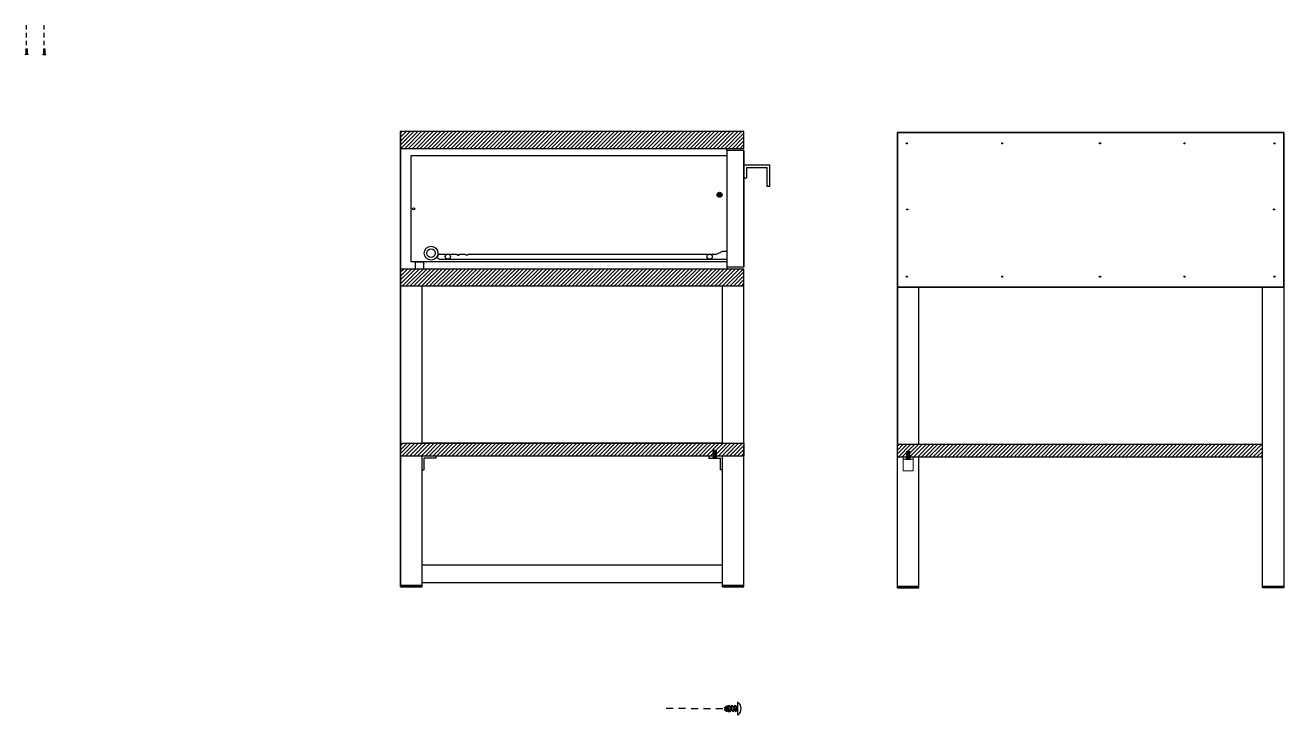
# Model space of a CAD drawing. Header units: millimetres. Extents: x -1075 to 24338, y -11868 to 7393.
# Drawn here: x 19681 to 21147, y 3515 to 4318 of the extents above; entities that cross this region are included whole.
import ezdxf

# ---------------------------------------------------------------- set-up
doc = ezdxf.new("R2010")
doc.units = ezdxf.units.MM
doc.linetypes.add('DASHDOT', pattern=[1, 0.5, -0.25, 0, -0.25])
doc.layers.add('A-ELEV-MBE', color=253, linetype='Continuous', lineweight=18)
doc.layers.add('Simbologia', color=8, linetype='DASHDOT', lineweight=18)
for name, color, linetype in [('IN-FURN-STOR', 104, 'Continuous'), ('IN-FURN-WKSF', 4, 'Continuous'), ('viti e cerniere', 3, 'Continuous')]:
    doc.layers.add(name, color=color, linetype=linetype)

msp = doc.modelspace()

# ---------------------------------------------------------------- hatches: boundary and pattern name
at = {"layer": 'A-ELEV-MBE'}
h = msp.add_hatch(dxfattribs=at)
h.set_pattern_fill('ANSI31', color=256)
h.paths.add_polyline_path([(20482.4, 3823.4), (20486.3, 3823.3), (20486.3, 3816.3), (20493.4, 3816.3), (20518.4, 3816.2), (20518.4, 3831.3), (20118.4, 3831.3), (20118.4, 3816.2), (20143.4, 3816.2), (20143.4, 3816.3), (20482.4, 3816.3)])
h = msp.add_hatch(dxfattribs=at)
h.set_pattern_fill('ANSI31', color=256)
h.paths.add_polyline_path([(21122.2, 3830), (20697.2, 3830), (20697.2, 3815), (20707.7, 3815), (20707.7, 3821.6), (20711.6, 3821.6), (20711.6, 3815), (20722.2, 3815), (21122.2, 3815)])
at = {"layer": 'IN-FURN-STOR'}
h = msp.add_hatch(dxfattribs=at)
h.set_pattern_fill('ANSI31', color=256)
h.paths.add_polyline_path([(20518.4, 4194), (20118.4, 4194), (20118.4, 4174), (20518.4, 4174)])
h.paths.add_polyline_path([(20518.4, 4034), (20118.4, 4034), (20118.4, 4014.1), (20518.4, 4014.1)])

# ---------------------------------------------------------------- linework, layer by layer
for p, q in [((20518.4, 4194, 1651.6), (20118.4, 4194, 1651.6)), ((20118.4, 4194, 1651.6), (20118.4, 3664, 1651.6)), ((20118.4, 3664, 1651.6), (20118.4, 4194, 1651.6)), ((20518.4, 4174, 1651.6), (20518.4, 4194, 1651.6)), ((20697.2, 3662.8, 1238.7), (20697.2, 4192.8, 1238.7)), ((20697.2, 4192.8, 1238.7), (21147.2, 4192.8, 1238.7)), ((21147.2, 4192.8, 1238.7), (21147.2, 3662.8, 1238.7)), ((21147.2, 4192.8, 1238.7), (21147.2, 4172.8, 1238.7)), ((20518.4, 4174, 1651.6), (20118.4, 4174, 1651.6)), ((20498.4, 4171.9, 1651.6), (20498.4, 4174, 1651.6)), ((20518.4, 4171.9, 1651.6), (20498.4, 4171.9, 1651.6)), ((20498.4, 4171.9, 1651.6), (20498.4, 4036.1, 1651.6)), ((20518.4, 4036.1, 1651.6), (20518.4, 4171.9, 1651.6)), ((20518.4, 4171.9, 1651.6), (20518.4, 4036.1, 1651.6)), ((20518.4, 4155.2, 1651.6), (20548.4, 4155.2, 1651.6)), ((20521.4, 4152.2, 1651.6), (20545.4, 4152.2, 1651.6)), ((20521.4, 4152.2, 1651.6), (20521.4, 4139.7, 1651.6)), ((20545.4, 4130.2, 1651.6), (20545.4, 4152.2, 1651.6)), ((20548.4, 4130.2, 1651.6), (20548.4, 4155.2, 1651.6)), ((20521.4, 4139.7, 1651.6), (20518.4, 4139.7, 1651.6)), ((20548.4, 4130.2, 1651.6), (20545.4, 4130.2, 1651.6)), ((20518.4, 4034, 1651.6), (20118.4, 4034, 1651.6)), ((20518.4, 4036.1, 1651.6), (20498.4, 4036.1, 1651.6)), ((20498.4, 4036.1, 1651.6), (20498.4, 4034, 1651.6)), ((20518.4, 3664, 1651.6), (20518.4, 4034, 1651.6)), ((20697.2, 4032.8, 1238.7), (20697.2, 3830, 1238.7)), ((21147.2, 4032.8, 1238.7), (21147.2, 4012.8, 1238.7)), ((20518.4, 4014.1, 1651.6), (20118.4, 4014.1, 1651.6)), ((20143.4, 3831.3, 1651.6), (20143.4, 4014.1, 1651.6)), ((20493.4, 3831.3, 1651.6), (20493.4, 4014.1, 1651.6)), ((20518.4, 3664, 1651.6), (20518.4, 4014.1, 1651.6)), ((21147.2, 4012.8, 1238.7), (20697.2, 4012.8, 1238.7)), ((20722.2, 3830, 1238.7), (20722.2, 4012.8, 1238.7)), ((21147.2, 4012.8, 1238.7), (20922.2, 4012.8, 1238.7)), ((21122.2, 3662.8, 1238.7), (21122.2, 4012.8, 1238.7)), ((20493.4, 3831.3, 1651.6), (20143.4, 3831.3, 1651.6)), ((20697.2, 3830, 1238.7), (21122.2, 3830, 1238.7)), ((21147.2, 3830, 1238.7), (21147.2, 3815, 1238.7)), ((20143.4, 3664, 1651.6), (20143.4, 3816.3, 1651.6)), ((20493.4, 3816.3, 1651.6), (20143.4, 3816.3, 1651.6)), ((20145.8, 3800.4, 1651.6), (20145.8, 3813.9, 1651.6)), ((20159.4, 3813.9, 1651.6), (20145.8, 3813.9, 1651.6)), ((20159.4, 3816.3, 1651.6), (20159.4, 3813.9, 1651.6)), ((20477.5, 3816.3, 1651.6), (20477.5, 3813.9, 1651.6)), ((20477.5, 3813.9, 1651.6), (20491.1, 3813.9, 1651.6)), ((20491.1, 3800.4, 1651.6), (20491.1, 3813.9, 1651.6)), ((20493.4, 3664, 1651.6), (20493.4, 3816.3, 1651.6)), ((21122.2, 3815, 1238.7), (20697.2, 3815, 1238.7)), ((20722.2, 3662.8, 1238.7), (20722.2, 3815, 1238.7)), ((20143.4, 3800.4, 1651.6), (20145.8, 3800.4, 1651.6)), ((20493.4, 3800.4, 1651.6), (20491.1, 3800.4, 1651.6)), ((20143.4, 3665.7, 1651.6), (20118.4, 3665.7, 1651.6)), ((20518.4, 3665.7, 1651.6), (20493.4, 3665.7, 1651.6)), ((20143.4, 3664, 1651.6), (20118.4, 3664, 1651.6)), ((20118.4, 3664, 1651.6), (20143.4, 3664, 1651.6)), ((20518.4, 3664, 1651.6), (20493.4, 3664, 1651.6)), ((20493.4, 3664, 1651.6), (20518.4, 3664, 1651.6)), ((20722.2, 3664.5, 1238.7), (20697.2, 3664.5, 1238.7)), ((20722.2, 3662.8, 1238.7), (20697.2, 3662.8, 1238.7)), ((20697.2, 3662.8, 1238.7), (20722.2, 3662.8, 1238.7)), ((21147.2, 3664.5, 1238.7), (21122.2, 3664.5, 1238.7)), ((21147.2, 3662.8, 1238.7), (21122.2, 3662.8, 1238.7)), ((21147.2, 3662.8, 1238.7), (21122.2, 3662.8, 1238.7))]:
    msp.add_line(p, q)
at = {"elevation": 1238.7}
msp.add_lwpolyline([(21147.2, 4192.8), (20697.2, 4192.8), (20697.2, 4012.8), (21147.2, 4012.8)], close=True, dxfattribs=at)
for centre in [(20708, 4180.3, 1238.7), (20819.2, 4180.3, 1238.7), (20933, 4180.3, 1238.7), (21031.4, 4180.3, 1238.7), (21136.3, 4180.3, 1238.7), (20708.6, 4103.4, 1238.7), (21135.7, 4103.4, 1238.7), (20708, 4025.2, 1238.7), (20819.2, 4025.2, 1238.7), (20933, 4025.2, 1238.7), (21031.4, 4025.2, 1238.7), (21136.3, 4025.2, 1238.7)]:
    msp.add_circle(centre, 0.64)
at = {"layer": 'A-ELEV-MBE', "color": 6}
for p, q in [((20482.4, 3814.8, 1651.6), (20481.7, 3813.9, 1651.6)), ((20486.3, 3814.8, 1651.6), (20487.1, 3813.9, 1651.6)), ((20707.7, 3813.6, 1238.7), (20707, 3812.7, 1238.7)), ((20711.6, 3813.6, 1238.7), (20712.4, 3812.7, 1238.7))]:
    msp.add_line(p, q, dxfattribs=at)
at = {"layer": 'A-ELEV-MBE', "color": 3}
for p, q in [((20697.2, 3815, 1238.7), (20722.2, 3815, 1238.7)), ((20703.8, 3815, 1238.7), (20715.5, 3815, 1238.7)), ((20703.8, 3812.7, 1238.7), (20703.8, 3815, 1238.7)), ((20715.5, 3812.7, 1238.7), (20703.8, 3812.7, 1238.7)), ((20703.8, 3799.1, 1238.7), (20703.8, 3812.7, 1238.7)), ((20715.5, 3812.7, 1238.7), (20715.5, 3815, 1238.7)), ((20715.5, 3799.1, 1238.7), (20715.5, 3812.7, 1238.7)), ((20703.8, 3799.1, 1238.7), (20715.5, 3799.1, 1238.7))]:
    msp.add_line(p, q, dxfattribs=at)
for points, elevation in [([(20483.1, 3814.8), (20485.9, 3814.8), (20487.5, 3813.6), (20481.3, 3813.6)], 1651.6), ([(20708.4, 3813.5), (20711.2, 3813.5), (20712.8, 3812.4), (20706.6, 3812.4)], 1238.7)]:
    msp.add_lwpolyline(points, close=True, dxfattribs=dict(at, elevation=elevation))
at = {"layer": 'A-ELEV-MBE', "color": 6}
for points, elevation in [([(20482.4, 3823.4), (20486.3, 3823.3), (20486.3, 3814.8), (20482.4, 3814.8)], 1651.6), ([(20707.7, 3813.6), (20711.6, 3813.6), (20711.6, 3821.6), (20707.7, 3821.6)], 1238.7)]:
    msp.add_lwpolyline(points, close=True, dxfattribs=dict(at, elevation=elevation))
at = {"layer": 'IN-FURN-STOR', "color": 0}
for p, q in [((20118.4, 4194, 1651.6), (20117.9, 4194, 1651.6)), ((20117.9, 4194, 1651.6), (20117.9, 4014.1, 1651.6)), ((20498.4, 4165.8, 1651.6), (20130.3, 4165.8, 1651.6)), ((20130.3, 4165.8, 1651.6), (20130.3, 4042.4, 1651.6)), ((20498.4, 4042.4, 1651.6), (20130.3, 4042.4, 1651.6)), ((20117.9, 4014.1, 1651.6), (20117.9, 4014, 1651.6)), ((20117.9, 4014, 1651.6), (20118.4, 4014, 1651.6)), ((20493.4, 3689.2, 4128.9), (20143.4, 3689.2, 4128.9)), ((20143.4, 3669.2, 4128.9), (20493.4, 3669.2, 4128.9))]:
    msp.add_line(p, q, dxfattribs=at)
at = {"layer": 'IN-FURN-STOR', "color": 0, "elevation": 1651.6}
for points in [[(20135.7, 4042.4), (20145.2, 4042.4), (20145.2, 4034), (20135.7, 4034)], [(20118.4, 3831.3), (20518.4, 3831.3), (20518.4, 3816.2), (20118.4, 3816.2)]]:
    msp.add_lwpolyline(points, close=True, dxfattribs=at)
at = {"layer": 'IN-FURN-STOR', "color": 0}
msp.add_circle((20133.6, 4104.1, 1651.6), 1.31, dxfattribs=at)
at = {"layer": 'IN-FURN-WKSF'}
for p, q in [((20163.8, 4051.5, 1651.6), (20183.4, 4051.5, 1651.6)), ((20183.4, 4051.5, 1651.6), (20185.6, 4050.1, 1651.6)), ((20185.6, 4050.1, 1651.6), (20186.3, 4050.1, 1651.6)), ((20186.3, 4050.1, 1651.6), (20186.9, 4051.5, 1651.6)), ((20186.9, 4051.5, 1651.6), (20193.4, 4051.5, 1651.6)), ((20193.4, 4051.5, 1651.6), (20195.6, 4050.1, 1651.6)), ((20196.3, 4050.1, 1651.6), (20195.6, 4050.1, 1651.6)), ((20196.3, 4050.1, 1651.6), (20196.9, 4051.5, 1651.6)), ((20196.9, 4051.5, 1651.6), (20214.8, 4051.5, 1651.6)), ((20214.8, 4051.5, 1651.6), (20478.4, 4051.5, 1651.6)), ((20163.4, 4045.5, 1651.6), (20214.8, 4045.5, 1651.6)), ((20214.8, 4045.5, 1651.6), (20498.4, 4045.5, 1651.6))]:
    msp.add_line(p, q, dxfattribs=at)
at = {"layer": 'IN-FURN-WKSF', "elevation": 1651.6}
msp.add_lwpolyline([(20478.4, 4051.5), (20486.3, 4051.5), (20493.7, 4055), (20498.4, 4055)], dxfattribs=at)
at = {"layer": 'IN-FURN-WKSF'}
for centre, radius in [((20153.9, 4052.5, 1651.6), 8), ((20153.9, 4052.5, 1651.6), 5), ((20173.4, 4048.5, 1651.6), 3), ((20478.4, 4048.5, 1651.6), 3)]:
    msp.add_circle(centre, radius, dxfattribs=at)
msp.add_arc((20164.5, 4048.4, 1651.6), 3.13, 103.1879, 250.4633, dxfattribs=at)
at = {"layer": 'Simbologia', "linetype": 'Continuous'}
for p, q in [((19682.4, 4290.2, 412.9), (19682.4, 4290.5, 412.9)), ((19682.4, 4290.5, 412.9), (19683.6, 4290.5, 412.9)), ((19683.6, 4289.7, 412.9), (19683.6, 4290.2, 412.9)), ((19683.6, 4288.8, 412.9), (19683.6, 4289.3, 412.9)), ((19683.6, 4288, 412.9), (19683.6, 4288.5, 412.9)), ((19683.6, 4287.1, 412.9), (19683.6, 4287.6, 412.9)), ((19683.6, 4286.3, 412.9), (19683.6, 4286.8, 412.9)), ((19702.8, 4290.2, 412.9), (19702.8, 4290.5, 412.9)), ((19702.8, 4290.5, 412.9), (19704, 4290.5, 412.9)), ((19704, 4289.6, 412.9), (19704, 4290.1, 412.9)), ((19704, 4288.8, 412.9), (19704, 4289.2, 412.9)), ((19704, 4287.9, 412.9), (19704, 4288.4, 412.9)), ((19704, 4287.1, 412.9), (19704, 4287.5, 412.9)), ((19704, 4286.2, 412.9), (19704, 4286.7, 412.9))]:
    msp.add_line(p, q, dxfattribs=at)
at = {"layer": 'Simbologia', "linetype": 'Continuous', "elevation": 412.9}
for points in [[(19681.2, 4283.6), (19681.2, 4284), (19684.8, 4284), (19684.8, 4283.6)], [(19701.6, 4283.5), (19701.6, 4284), (19705.2, 4284), (19705.2, 4283.5)]]:
    msp.add_lwpolyline(points, close=True, dxfattribs=at)
at = {"layer": 'viti e cerniere'}
for p, q in [((19682.9, 4312.8, 412.9), (19682.9, 4317.9, 412.9)), ((19703.3, 4312.7, 412.9), (19703.3, 4317.8, 412.9)), ((19682.9, 4303.7, 412.9), (19682.9, 4308.8, 412.9)), ((19682.9, 4294.7, 412.9), (19682.9, 4299.8, 412.9)), ((19703.3, 4303.7, 412.9), (19703.3, 4308.8, 412.9)), ((19703.3, 4294.6, 412.9), (19703.3, 4299.7, 412.9)), ((19682.4, 4289.4, 412.9), (19682.4, 4289.9, 412.9)), ((19682.4, 4288.5, 412.9), (19682.4, 4289, 412.9)), ((19682.4, 4287.7, 412.9), (19682.4, 4288.2, 412.9)), ((19682.4, 4286.8, 412.9), (19682.4, 4287.3, 412.9)), ((19682.4, 4286, 412.9), (19682.4, 4286.4, 412.9)), ((19682.4, 4285.1, 412.9), (19682.4, 4285.6, 412.9)), ((19682.4, 4284.3, 412.9), (19682.4, 4284.7, 412.9)), ((19683.6, 4285.4, 412.9), (19683.6, 4285.9, 412.9)), ((19683.6, 4284.6, 412.9), (19683.6, 4285, 412.9)), ((19683.6, 4284, 412.9), (19683.6, 4284.2, 412.9)), ((19702.8, 4289.3, 412.9), (19702.8, 4289.8, 412.9)), ((19702.8, 4288.4, 412.9), (19702.8, 4288.9, 412.9)), ((19702.8, 4287.6, 412.9), (19702.8, 4288.1, 412.9)), ((19702.8, 4286.7, 412.9), (19702.8, 4287.2, 412.9)), ((19702.8, 4285.9, 412.9), (19702.8, 4286.4, 412.9)), ((19702.8, 4285, 412.9), (19702.8, 4285.5, 412.9)), ((19702.8, 4284.2, 412.9), (19702.8, 4284.7, 412.9)), ((19704, 4285.3, 412.9), (19704, 4285.8, 412.9)), ((19704, 4284.5, 412.9), (19704, 4285, 412.9)), ((19704, 4284, 412.9), (19704, 4284.1, 412.9)), ((20488, 4121, 1651.6), (20488, 4120, 1651.6)), ((20489.5, 4121, 1651.6), (20488, 4121, 1651.6)), ((20488, 4120, 1651.6), (20489.5, 4120, 1651.6)), ((20490.5, 4122.5, 1651.6), (20489.5, 4122.5, 1651.6)), ((20489.5, 4122.5, 1651.6), (20489.5, 4121, 1651.6)), ((20490.5, 4121, 1651.6), (20489.5, 4120, 1651.6)), ((20490.5, 4120, 1651.6), (20489.5, 4121, 1651.6)), ((20489.5, 4120, 1651.6), (20489.5, 4118.5, 1651.6)), ((20490.5, 4121, 1651.6), (20490.5, 4122.5, 1651.6)), ((20492, 4121, 1651.6), (20490.5, 4121, 1651.6)), ((20490.5, 4118.5, 1651.6), (20490.5, 4120, 1651.6)), ((20490.5, 4120, 1651.6), (20492, 4120, 1651.6)), ((20492, 4120, 1651.6), (20492, 4121, 1651.6)), ((20489.5, 4118.5, 1651.6), (20490.5, 4118.5, 1651.6)), ((20483.1, 3817.6, 1651.6), (20483.1, 3818.6, 1651.6)), ((20483.1, 3815.9, 1651.6), (20483.1, 3816.8, 1651.6)), ((20483.1, 3814.8, 1651.6), (20483.1, 3815.1, 1651.6)), ((20485.5, 3818.7, 1651.6), (20485.5, 3819.7, 1651.6)), ((20485.5, 3817, 1651.6), (20485.5, 3817.9, 1651.6)), ((20485.5, 3815.2, 1651.6), (20485.5, 3816.2, 1651.6)), ((20708.4, 3816.3, 1238.7), (20708.4, 3817.3, 1238.7)), ((20708.4, 3814.6, 1238.7), (20708.4, 3815.6, 1238.7)), ((20708.4, 3813.5, 1238.7), (20708.4, 3813.9, 1238.7)), ((20710.8, 3817.4, 1238.7), (20710.8, 3818.4, 1238.7)), ((20710.8, 3815.7, 1238.7), (20710.8, 3816.7, 1238.7)), ((20710.8, 3814, 1238.7), (20710.8, 3815, 1238.7)), ((20436, 3522.3), (20427.9, 3522.3)), ((20450.4, 3522.3), (20442.2, 3522.3)), ((20465.1, 3522.1), (20457, 3522.1)), ((20479.5, 3522.1), (20471.4, 3522.1)), ((20493.9, 3522.1), (20485.8, 3522.1)), ((20503.1, 3524.7), (20501.1, 3524.7)), ((20505.3, 3520), (20503.3, 3520)), ((20506.5, 3524.7), (20504.6, 3524.7)), ((20508.7, 3520), (20506.8, 3520)), ((20510, 3524.7), (20508, 3524.7)), ((20510.9, 3520), (20510.2, 3520))]:
    msp.add_line(p, q, dxfattribs=at)
at = {"layer": 'viti e cerniere', "linetype": 'ByBlock', "lineweight": 100}
for p, q in [((20484.1, 3822.4, 1651.6), (20483.1, 3821, 1651.6)), ((20483.1, 3820.3, 1651.6), (20483.1, 3819.3, 1651.6)), ((20485.5, 3820.4, 1651.6), (20484.1, 3822.4, 1651.6)), ((20709.5, 3821.1, 1238.7), (20708.4, 3819.8, 1238.7)), ((20708.4, 3819.1, 1238.7), (20708.4, 3818.1, 1238.7)), ((20710.8, 3819.2, 1238.7), (20709.5, 3821.1, 1238.7)), ((20499.6, 3524.7), (20495.7, 3522.1)), ((20495.7, 3522.1), (20498.3, 3520)), ((20499.9, 3520), (20501.8, 3520))]:
    msp.add_line(p, q, dxfattribs=at)
at = {"layer": 'viti e cerniere'}
for points, elevation in [([(19682, 4289.9), (19682.4, 4290.2), (19683.6, 4290.5), (19683.9, 4290.5), (19682, 4289.9), (19682.4, 4289.9), (19683.6, 4290.2), (19683.9, 4290.5)], 412.9), ([(19682, 4289), (19682.4, 4289.4), (19683.6, 4289.7), (19683.9, 4289.7), (19682, 4289), (19682.4, 4289), (19683.6, 4289.3), (19683.9, 4289.7)], 412.9), ([(19682, 4288.2), (19682.4, 4288.5), (19683.6, 4288.8), (19683.9, 4288.8), (19682, 4288.2), (19682.4, 4288.2), (19683.6, 4288.5), (19683.9, 4288.8)], 412.9), ([(19682, 4287.3), (19682.4, 4287.7), (19683.6, 4288), (19683.9, 4288), (19682, 4287.3), (19682.4, 4287.3), (19683.6, 4287.6), (19683.9, 4288)], 412.9), ([(19682, 4286.4), (19682.4, 4286.8), (19683.6, 4287.1), (19683.9, 4287.1), (19682, 4286.4), (19682.4, 4286.4), (19683.6, 4286.8), (19683.9, 4287.1)], 412.9), ([(19682, 4285.6), (19682.4, 4286), (19683.6, 4286.3), (19683.9, 4286.3), (19682, 4285.6), (19682.4, 4285.6), (19683.6, 4285.9), (19683.9, 4286.3)], 412.9), ([(19682, 4284.7), (19682.4, 4285.1), (19683.6, 4285.4), (19683.9, 4285.4), (19682, 4284.7), (19682.4, 4284.7), (19683.6, 4285), (19683.9, 4285.4)], 412.9), ([(19682.2, 4284), (19682.4, 4284.3), (19683.6, 4284.6), (19683.9, 4284.6), (19682.5, 4284)], 412.9), ([(19683, 4284), (19683.6, 4284.2), (19683.9, 4284.6)], 412.9), ([(19702.5, 4289.8), (19702.8, 4290.2), (19704, 4290.5), (19704.4, 4290.5), (19702.5, 4289.8), (19702.8, 4289.8), (19704, 4290.1), (19704.4, 4290.5)], 412.9), ([(19702.5, 4288.9), (19702.8, 4289.3), (19704, 4289.6), (19704.4, 4289.6), (19702.5, 4288.9), (19702.8, 4288.9), (19704, 4289.2), (19704.4, 4289.6)], 412.9), ([(19702.5, 4288.1), (19702.8, 4288.4), (19704, 4288.8), (19704.4, 4288.8), (19702.5, 4288.1), (19702.8, 4288.1), (19704, 4288.4), (19704.4, 4288.8)], 412.9), ([(19702.5, 4287.2), (19702.8, 4287.6), (19704, 4287.9), (19704.4, 4287.9), (19702.5, 4287.2), (19702.8, 4287.2), (19704, 4287.5), (19704.4, 4287.9)], 412.9), ([(19702.5, 4286.4), (19702.8, 4286.7), (19704, 4287.1), (19704.4, 4287.1), (19702.5, 4286.4), (19702.8, 4286.4), (19704, 4286.7), (19704.4, 4287.1)], 412.9), ([(19702.5, 4285.5), (19702.8, 4285.9), (19704, 4286.2), (19704.4, 4286.2), (19702.5, 4285.5), (19702.8, 4285.5), (19704, 4285.8), (19704.4, 4286.2)], 412.9), ([(19702.5, 4284.7), (19702.8, 4285), (19704, 4285.3), (19704.4, 4285.3), (19702.5, 4284.7), (19702.8, 4284.7), (19704, 4285), (19704.4, 4285.3)], 412.9), ([(19702.6, 4284), (19702.8, 4284.2), (19704, 4284.5), (19704.4, 4284.5), (19702.9, 4284)], 412.9), ([(19703.4, 4284), (19704, 4284.1), (19704.4, 4284.5)], 412.9), ([(20486.2, 3819.7), (20485.5, 3820.4), (20483.1, 3821), (20482.4, 3821), (20486.2, 3819.7), (20485.5, 3819.7), (20483.1, 3820.3), (20482.4, 3821)], 1651.6), ([(20486.2, 3817.9), (20485.5, 3818.7), (20483.1, 3819.3), (20482.4, 3819.3), (20486.2, 3817.9), (20485.5, 3817.9), (20483.1, 3818.6), (20482.4, 3819.3)], 1651.6), ([(20486.2, 3816.2), (20485.5, 3817), (20483.1, 3817.6), (20482.4, 3817.6), (20486.2, 3816.2), (20485.5, 3816.2), (20483.1, 3816.8), (20482.4, 3817.6)], 1651.6), ([(20485.9, 3814.8), (20485.5, 3815.2), (20483.1, 3815.9), (20482.4, 3815.9), (20485.3, 3814.8)], 1651.6), ([(20484.3, 3814.8), (20483.1, 3815.1), (20482.4, 3815.9)], 1651.6), ([(20711.5, 3818.4), (20710.8, 3819.2), (20708.4, 3819.8), (20707.7, 3819.8), (20711.5, 3818.4), (20710.8, 3818.4), (20708.4, 3819.1), (20707.7, 3819.8)], 1238.7), ([(20711.5, 3816.7), (20710.8, 3817.4), (20708.4, 3818.1), (20707.7, 3818.1), (20711.5, 3816.7), (20710.8, 3816.7), (20708.4, 3817.3), (20707.7, 3818.1)], 1238.7), ([(20711.5, 3815), (20710.8, 3815.7), (20708.4, 3816.3), (20707.7, 3816.3), (20711.5, 3815), (20710.8, 3815), (20708.4, 3815.6), (20707.7, 3816.3)], 1238.7), ([(20711.2, 3813.5), (20710.8, 3814), (20708.4, 3814.6), (20707.7, 3814.6), (20710.7, 3813.5)], 1238.7), ([(20709.6, 3813.5), (20708.4, 3813.9), (20707.7, 3814.6)], 1238.7)]:
    msp.add_lwpolyline(points, dxfattribs=dict(at, elevation=elevation))
for points in [[(20501.1, 3526.2), (20499.6, 3524.7), (20498.3, 3520), (20498.3, 3518.5), (20501.1, 3526.2), (20501.1, 3524.7), (20499.9, 3520), (20498.3, 3518.5)], [(20504.6, 3526.2), (20503.1, 3524.7), (20501.8, 3520), (20501.8, 3518.5), (20504.6, 3526.2), (20504.6, 3524.7), (20503.3, 3520), (20501.8, 3518.5)], [(20508, 3526.2), (20506.5, 3524.7), (20505.3, 3520), (20505.3, 3518.5), (20508, 3526.2), (20508, 3524.7), (20506.8, 3520), (20505.3, 3518.5)], [(20510.9, 3525.5), (20510, 3524.7), (20508.7, 3520), (20508.7, 3518.5), (20510.9, 3524.4)], [(20510.9, 3522.3), (20510.2, 3520), (20508.7, 3518.5)]]:
    msp.add_lwpolyline(points, dxfattribs=at)
msp.add_lwpolyline([(20510.9, 3515.1), (20511.8, 3515.1, 0.451416), (20511.8, 3529.6), (20510.9, 3529.6)], format="xyb", close=True, dxfattribs=at)
msp.add_circle((20490, 4120.5, 1651.6), 2.88, dxfattribs=at)

doc.saveas('drawing.dxf')
